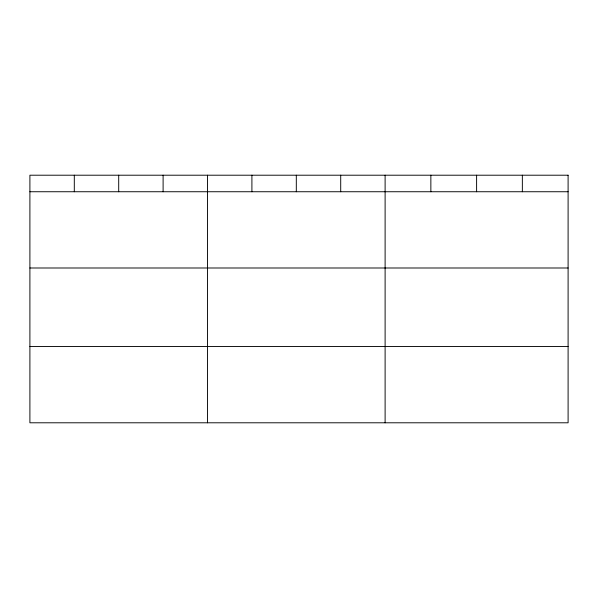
<?xml version="1.0" encoding="UTF-8"?>
<svg xmlns="http://www.w3.org/2000/svg" width="598" height="598" viewBox="0 0 598 598"><rect width="100%" height="100%" fill="white"/><g stroke="black" fill="none" stroke-linecap="round" stroke-linejoin="round"><path stroke-width="0.9" d="M29.9 191.741L568.1 191.741M29.9 267.994L568.1 267.994M29.9 346.548L568.1 346.548M522.353 175.207L522.353 191.741M476.606 175.207L476.606 191.741M430.859 175.207L430.859 191.741M385.112 175.207L385.112 422.793M340.711 175.207L340.711 191.741M296.309 175.207L296.309 191.741M251.908 175.207L251.908 191.741M207.506 175.207L207.506 422.793M163.105 175.207L163.105 191.741M118.703 175.207L118.703 191.741M74.302 175.207L74.302 191.741M568.1 175.207L29.9 175.207L29.9 422.793L568.1 422.793L568.1 175.207"/></g></svg>
